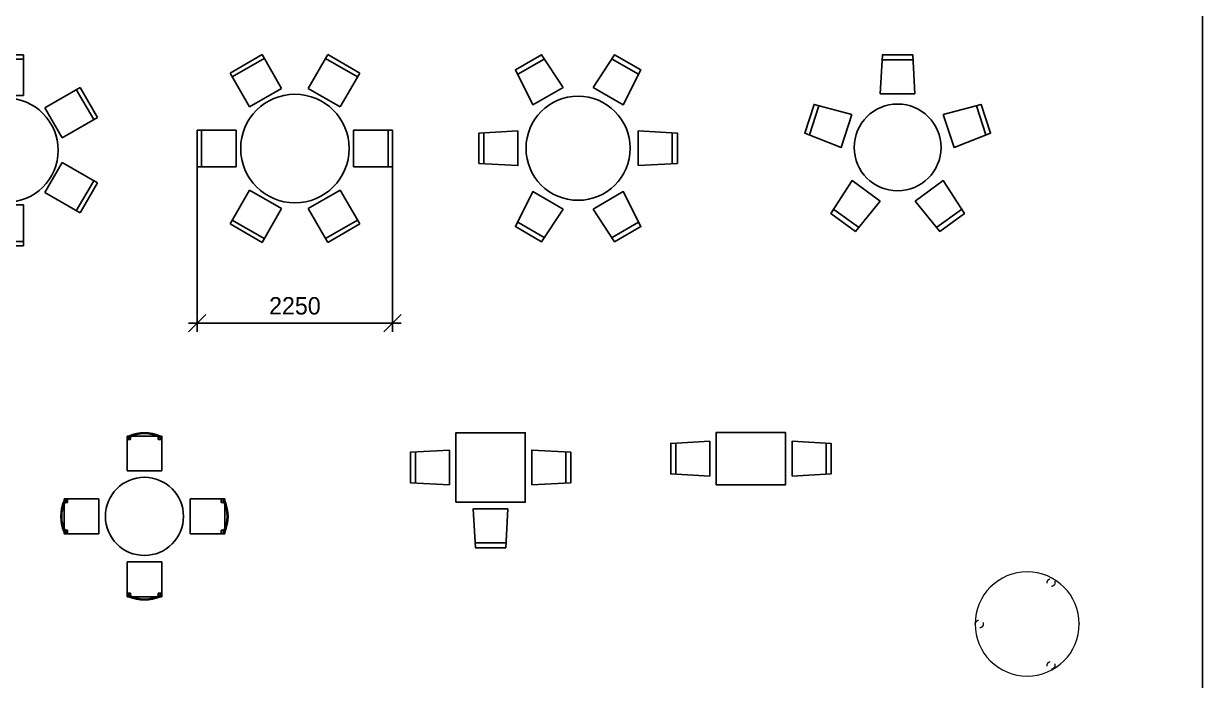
# Model space of a CAD drawing. Header units: millimetres. Extents: x 3103 to 179340, y -10977 to 70536.
# Drawn here: x 48144 to 61722, y 23714 to 31277 of the extents above; entities that cross this region are included whole.
import ezdxf

# ---------------------------------------------------------------- set-up
doc = ezdxf.new("R2010")
doc.units = ezdxf.units.MM
doc.header["$LTSCALE"] = 0.5
doc.linetypes.add('Przerywana', pattern=[266.333, 133, -133.333])
doc.layers.add('MEBEL', color=1, linetype='Continuous')
doc.layers.add('Интерьер - Мебель_Ном_пера__11', color=171, linetype='Continuous', lineweight=18)
doc.styles.add('WROMLATS', font='wromlats.shx', dxfattribs={"bigfont": 'bigfont.shx'})
doc.dimstyles.new('juka', dxfattribs={"dimscale": 100, "dimtxt": 2, "dimasz": 2, "dimexe": 1, "dimexo": 1, "dimgap": 1, "dimtad": 1, "dimtoh": 1, "dimdec": 0, "dimzin": 0, "dimdsep": 46, "dimtxsty": 'WROMLATS', "dimblk": 'OBLIQUE', "dimcen": -3, "dimdle": 1, "dimclrd": 256, "dimclre": 256, "dimclrt": 256, "dimadec": 0, "dimazin": 0, "dimtfac": 1, "dimtdec": 0, "dimtix": 1, "dimtmove": 2, "dimatfit": 3, "dimldrblk": 'ORIGIN2', "dimfxl": 1, "dimtvp": 2.5, "dimtolj": 1, "dimtzin": 0, "dimarcsym": 0})

# ---------------------------------------------------------------- blocks, each defined once
blk = doc.blocks.new('OZ105')
at = {"layer": 'MEBEL'}
for p, q in [((-175, 1010), (175, 1010)), ((-1015, 146), (-907, 479)), ((1015, 146), (907, 479)), ((-735, -715), (-452, -920)), ((735, -715), (452, -920))]:
    blk.add_line(p, q, dxfattribs=at)
for points in [[(200, 618), (175, 1068), (-175, 1068), (-200, 618)], [(-526, 381), (-962, 496), (-1070, 164), (-650, 1)], [(526, 381), (962, 496), (1070, 164), (650, 1)], [(-201, -618), (-486, -967), (-769, -761), (-525, -382)], [(201, -618), (486, -967), (769, -761), (525, -382)]]:
    blk.add_lwpolyline(points, close=True, dxfattribs=at)
blk.add_circle((0, 0), 500, dxfattribs=at)
blk = doc.blocks.new('OZ126')
at = {"layer": 'MEBEL'}
for p, q in [((-694, 852), (-391, 1027)), ((694, 852), (391, 1027)), ((-1085, -175), (-1085, 175)), ((1085, 175), (1085, -175)), ((-694, -852), (-391, -1027)), ((694, -852), (391, -1027))]:
    blk.add_line(p, q, dxfattribs=at)
for points in [[(-173, 700), (-420, 1077), (-723, 902), (-520, 500)], [(173, 700), (420, 1077), (723, 902), (520, 500)], [(-693, 200), (-1143, 175), (-1143, -175), (-693, -200)], [(693, -200), (1143, -175), (1143, 175), (693, 200)], [(-173, -700), (-420, -1077), (-723, -902), (-520, -500)], [(173, -700), (420, -1077), (723, -902), (520, -500)]]:
    blk.add_lwpolyline(points, close=True, dxfattribs=at)
blk.add_circle((0, 0), 600, dxfattribs=at)
blk = doc.blocks.new('OZ862')
at = {"layer": 'MEBEL'}
for p, q in [((-866, 475), (-866, 125)), ((866, 475), (866, 125))]:
    blk.add_line(p, q, dxfattribs=at)
for points in [[(-400, 0), (400, 0), (400, 600), (-400, 600)], [(-474, 100), (-924, 125), (-924, 475), (-474, 500)], [(474, 100), (924, 125), (924, 475), (474, 500)]]:
    blk.add_lwpolyline(points, close=True, dxfattribs=at)
blk = doc.blocks.new('OZ883')
at = {"layer": 'MEBEL'}
for p, q in [((-866, -225), (-866, -575)), ((866, -225), (866, -575)), ((-175, -1266), (175, -1266))]:
    blk.add_line(p, q, dxfattribs=at)
for points in [[(-400, -800), (400, -800), (400, 0), (-400, 0)], [(-474, -600), (-924, -575), (-924, -225), (-474, -200)], [(474, -600), (924, -575), (924, -225), (474, -200)], [(200, -874), (175, -1324), (-175, -1324), (-200, -874)]]:
    blk.add_lwpolyline(points, close=True, dxfattribs=at)
blk = doc.blocks.new('surf round')
at = {"layer": 'Интерьер - Мебель_Ном_пера__11', "linetype": 'Przerywana'}
for centre in [(275.005, 476.323), (-550.01, -0.029), (274.98, -476.337)]:
    blk.add_circle(centre, 45.01, dxfattribs=at)
at = {"layer": 'Интерьер - Мебель_Ном_пера__11', "linetype": 'Continuous'}
for start, end in [(0, 180), (180, 0)]:
    blk.add_arc((0, 0), 600, start, end, dxfattribs=at)
for p in [(-600, 0), (600, 0)]:
    blk.add_point(p, dxfattribs=at)
blk = doc.blocks.new('Стол столовый круглый 11')
at = {"layer": 'MEBEL', "linetype": 'Continuous'}
for p, q in [((-200, 630), (-200, 1100)), ((-200, 1100), (200, 1100)), ((200, 1100), (200, 630)), ((200, 1050), (-200, 1050)), ((-1053, 377), (-853, 723)), ((-809, 698), (-1009, 352)), ((-853, 723), (-446, 488)), ((446, 488), (853, 723)), ((1009, 352), (809, 698)), ((853, 723), (1053, 377)), ((200, 630), (-200, 630)), ((-446, 488), (-646, 142)), ((646, 142), (446, 488)), ((-646, 142), (-1053, 377)), ((1053, 377), (646, 142)), ((-1053, -377), (-646, -142)), ((-646, -142), (-446, -488)), ((446, -488), (646, -142)), ((646, -142), (1053, -377)), ((-853, -723), (-1053, -377)), ((-1009, -352), (-809, -698)), ((809, -698), (1009, -352)), ((1053, -377), (853, -723)), ((-446, -488), (-853, -723)), ((853, -723), (446, -488)), ((-200, -630), (200, -630)), ((-200, -1100), (-200, -630)), ((200, -630), (200, -1100)), ((-200, -1050), (200, -1050)), ((200, -1100), (-200, -1100))]:
    blk.add_line(p, q, dxfattribs=at)
for start, end in [(0, 180), (180, 0)]:
    blk.add_arc((0, 0), 600, start, end, dxfattribs=at)
blk = doc.blocks.new('SYMBOL_Chair_1_2D')
at = {"extrusion": (-1, 1.22461e-16, -3.67382e-16)}
for p, q in [((-400, 200), (-400, 180)), ((-400, -200), (-400, -180))]:
    blk.add_line(p, q, dxfattribs=at)
at = {"extrusion": (-2.44921e-16, 1, 0)}
blk.add_line((-400, 200), (-380, 200), dxfattribs=at)
for p, q in [((-400, 200), (-400, 180)), ((-400, 200), (-380, 200)), ((0, 200), (-400, 200)), ((-380, 180), (-400, 180)), ((-400, 139), (-400, -139)), ((-391, 160), (-360, 160)), ((-380, 180), (-380, 200)), ((0, -200), (0, 200)), ((-380, -180), (-400, -180)), ((-400, -200), (-400, -180)), ((-400, -200), (-380, -200)), ((-400, -200), (0, -200)), ((-391, -160), (-360, -160)), ((-380, -180), (-380, -200))]:
    blk.add_line(p, q)
at = {"extrusion": (4.28077e-17, -0.998752, 0.049938)}
blk.add_line((-380, 180), (-400, 180), dxfattribs=at)
blk.add_line((-380, 180), (-400, 180), dxfattribs=at)
at = {"extrusion": (0.998752, 2.44616e-16, 0.049938)}
blk.add_line((-380, 180), (-380, 200), dxfattribs=at)
at = {"extrusion": (0.998752, 1.22308e-16, 0.049938)}
blk.add_line((-360, 160), (-360, 200), dxfattribs=at)
at = {"extrusion": (-7.95001e-17, 0.998752, 0.049938)}
blk.add_line((-380, -180), (-400, -180), dxfattribs=at)
at = {"extrusion": (-1.83691e-16, -1, 0)}
blk.add_line((-400, -200), (-380, -200), dxfattribs=at)
at = {"extrusion": (0.998752, -1.22308e-16, 0.049938)}
for p, q in [((-380, -180), (-380, -200)), ((-360, -160), (-360, -200))]:
    blk.add_line(p, q, dxfattribs=at)
for centre, radius, start, end in [((13, 0), 451, 156.4498, 203.5502), ((-63, 0), 365, 150.4204, 209.575)]:
    blk.add_arc(centre, radius, start, end)
blk = doc.blocks.new('SYMBOL_Table_1_2D')
blk.add_circle((0, 0), 450)
blk = doc.blocks.new('SYMBOL_DiningTable_1_2D')
at = {"xscale": -1, "rotation": 90}
blk.add_blockref('SYMBOL_Chair_1_2D', (0, 525), dxfattribs=at)
for name, p in [('SYMBOL_Table_1_2D', (0, 0)), ('SYMBOL_Chair_1_2D', (-525, 0))]:
    blk.add_blockref(name, p)
at = {"xscale": -1}
blk.add_blockref('SYMBOL_Chair_1_2D', (525, 0), dxfattribs=at)
at = {"rotation": 90}
blk.add_blockref('SYMBOL_Chair_1_2D', (0, -525), dxfattribs=at)
blk = doc.blocks.new('*U673')
at = {"layer": 'MEBEL', "color": 1, "linetype": 'Continuous', "lineweight": -3}
blk.add_blockref('SYMBOL_DiningTable_1_2D', (0, 0), dxfattribs=at)
blk = doc.blocks.new('ms_18')
at = {"layer": 'MEBEL'}
for p, q in [((-378, 1081), (-747, 868)), ((-353, 1037), (-722, 825)), ((-153, 691), (-378, 1081)), ((378, 1081), (153, 691)), ((722, 825), (353, 1037)), ((747, 868), (378, 1081)), ((-747, 868), (-522, 478)), ((522, 478), (747, 868)), ((-522, 478), (-153, 691)), ((153, 691), (522, 478)), ((-675, 212), (-1125, 212)), ((-1125, 212), (-1125, -212)), ((-1075, 212), (-1075, -212)), ((-675, -212), (-675, 212)), ((1125, 212), (675, 212)), ((675, 212), (675, -212)), ((1075, -212), (1075, 212)), ((1125, -212), (1125, 212)), ((-1125, -212), (-675, -212)), ((675, -212), (1125, -212)), ((-522, -478), (-747, -868)), ((-153, -691), (-522, -478)), ((522, -478), (153, -691)), ((747, -868), (522, -478)), ((-378, -1081), (-153, -691)), ((153, -691), (378, -1081)), ((-747, -868), (-378, -1081)), ((-722, -825), (-353, -1037)), ((353, -1037), (722, -825)), ((378, -1081), (747, -868))]:
    blk.add_line(p, q, dxfattribs=at)
blk.add_circle((0, 0), 625, dxfattribs=at)
blk = doc.blocks.new('_Oblique')
at = {"color": 0, "lineweight": -2}
blk.add_line((-0.5, -0.5), (0.5, 0.5), dxfattribs=at)
blk = doc.blocks.new('*D844')
at = {"layer": 'Defpoints', "color": 0, "transparency": 16777216}
for p in [(50144, 29839), (52394, 29839), (50144, 27826)]:
    blk.add_point(p, dxfattribs=at)
at = {"layer": 'MEBEL', "lineweight": -2, "transparency": 16777216}
for p, q in [((50144, 29739), (50144, 27726)), ((52394, 29739), (52394, 27726)), ((52494, 27826), (50044, 27826))]:
    blk.add_line(p, q, dxfattribs=at)
at = {"layer": 'MEBEL', "lineweight": -2, "transparency": 16777216, "xscale": 200, "yscale": 200, "zscale": 200, "rotation": 180}
blk.add_blockref('_Oblique', (50144, 27826), dxfattribs=at)
at = {"layer": 'MEBEL', "lineweight": -2, "transparency": 16777216, "xscale": 200, "yscale": 200, "zscale": 200}
blk.add_blockref('_Oblique', (52394, 27826), dxfattribs=at)
at = {"layer": 'MEBEL', "transparency": 16777216, "insert": (51269, 28026), "char_height": 200, "attachment_point": 5, "style": 'WROMLATS'}
blk.add_mtext('\\A1;2250', dxfattribs=at)
blk = doc.blocks.new('_Origin2')
at = {"color": 0, "linetype": 'ByBlock', "lineweight": -2}
blk.add_line((-0.5, 0), (-1, 0), dxfattribs=at)
for radius in [0.5, 0.25]:
    blk.add_circle((0, 0), radius, dxfattribs=at)

msp = doc.modelspace()

# ---------------------------------------------------------------- linework, layer by layer
at = {"layer": 'MEBEL'}
msp.add_lwpolyline([(34225.4, 55020.6), (61722.4, 55020.6), (61722.4, 16421.8), (34225.4, 16421.8)], close=True, dxfattribs=at)

# ---------------------------------------------------------------- block references
at = {"layer": 'MEBEL', "linetype": 'Continuous'}
for name, p in [('Стол столовый круглый 11', (47942.4, 29819.1)), ('surf round', (59703.7, 24363.4))]:
    msp.add_blockref(name, p, dxfattribs=at)
at = {"layer": 'MEBEL'}
for name, p in [('ms_18', (51269.4, 29838.6)), ('OZ126', (54531.3, 29841.9)), ('OZ105', (58211.4, 29851.1)), ('OZ883', (53522.9, 26565.1)), ('OZ862', (56521.4, 25967.1))]:
    msp.add_blockref(name, p, dxfattribs=at)
at = {"layer": 'MEBEL', "color": 1, "linetype": 'Continuous', "lineweight": -3}
msp.add_blockref('*U673', (49535.9, 25602.6), dxfattribs=at)

# ---------------------------------------------------------------- dimensions: what is measured, and where the dimension line sits
at = {"layer": 'MEBEL'}
dim = msp.add_linear_dim(base=(50144.4, 27826.1), p1=(52394.4, 29838.6), p2=(50144.4, 29838.6), dimstyle='juka', override={"dimfxl": 1.5}, dxfattribs=at)
dim.commit()
dim.dimension.update_dxf_attribs({"geometry": '*D844', "text_midpoint": (51269.4, 28026.1)})

doc.saveas('drawing.dxf')
